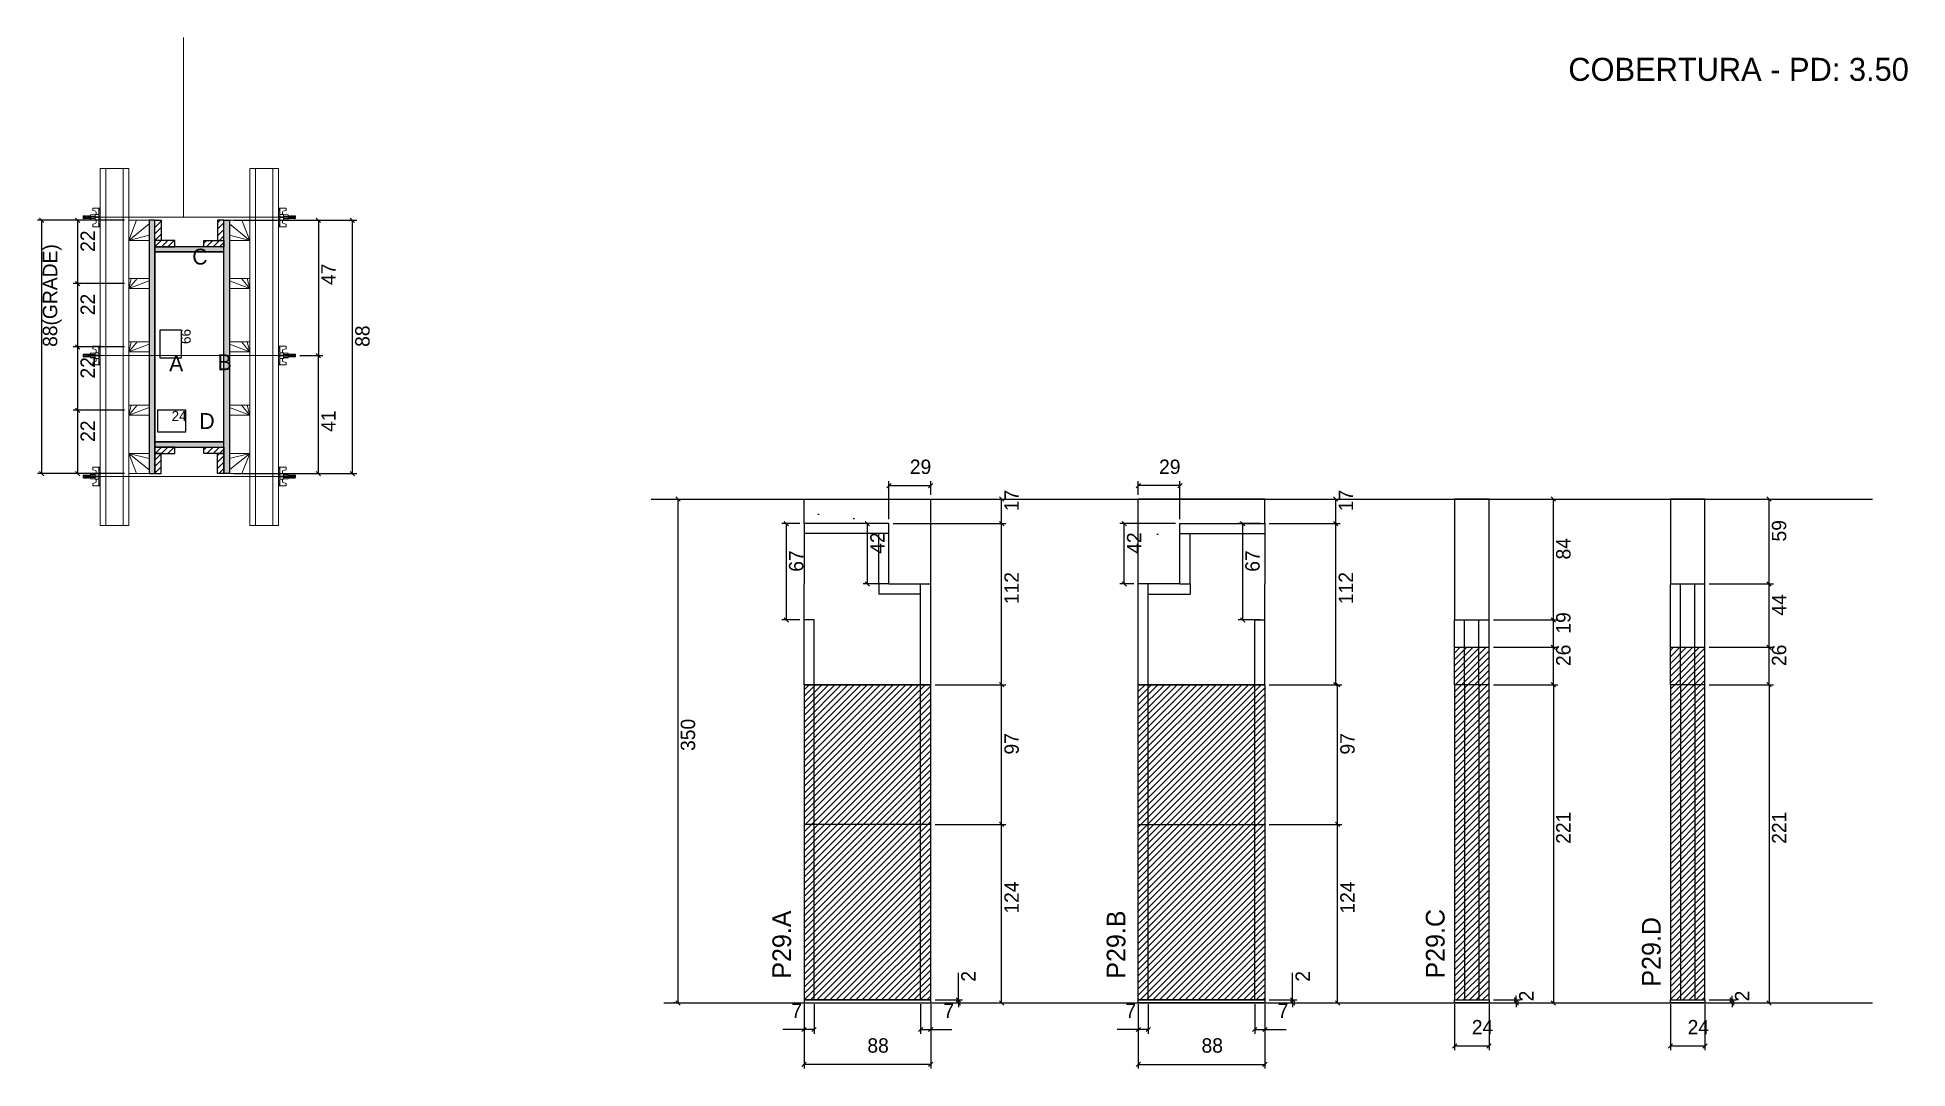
# Model space of a CAD drawing. Header units: metres. Extents: x 6101 to 7401, y 7754 to 8470.
import ezdxf

# ---------------------------------------------------------------- set-up
doc = ezdxf.new("R2010")
doc.units = ezdxf.units.M
for name, color, linetype in [('CHAPA', 7, 'Continuous'), ('COTA', 7, 'Continuous'), ('Hachura', 7, 'Continuous'), ('Madeira', 7, 'Continuous'), ('NIVEL 2° PAV.', 7, 'Continuous'), ('NOMENCLATURA', 7, 'Continuous'), ('Nível', 7, 'Continuous'), ('Painéis', 7, 'Continuous'), ('Perfil Metálico', 7, 'Continuous'), ('SARR_2.2x7', 7, 'Continuous'), ('SARRAFO', 7, 'Continuous'), ('Texto Seção', 7, 'Continuous'), ('TEXTO_GERAL', 7, 'Continuous')]:
    doc.layers.add(name, color=color, linetype=linetype)

msp = doc.modelspace()

# ---------------------------------------------------------------- hatches: boundary and pattern name
at = {"layer": 'COTA'}
h = msp.add_hatch(dxfattribs=at)
h.set_pattern_fill('AR-CONC')
h.paths.add_polyline_path([(6722.2, 8149.6), (6634.2, 8149.6), (6634.2, 8132.6), (6693.2, 8132.6), (6693.2, 8090.6), (6722.2, 8090.6), (6722.2, 8149.6)])
h = msp.add_hatch(dxfattribs=at)
h.set_pattern_fill('AR-CONC')
h.paths.add_polyline_path([(6866.4, 8149.6), (6954.4, 8149.6), (6954.4, 8132.6), (6895.4, 8132.6), (6895.4, 8090.6), (6866.4, 8090.6), (6866.4, 8149.6)])
h = msp.add_hatch(dxfattribs=at)
h.set_pattern_fill('AR-CONC')
h.paths.add_polyline_path([(7086.2, 8065.6), (7110.2, 8065.6), (7110.2, 8149.6), (7086.2, 8149.6), (7086.2, 8065.6)])
h = msp.add_hatch(dxfattribs=at)
h.set_pattern_fill('AR-CONC')
h.paths.add_polyline_path([(7236.2, 8090.6), (7260.2, 8090.6), (7260.2, 8149.6), (7236.2, 8149.6), (7236.2, 8090.6)])
at = {"layer": 'Hachura'}
h = msp.add_hatch(color=7, dxfattribs=at)
h.dxf.hatch_style = 1
h.paths.add_polyline_path([(6183, 8343.3), (6179, 8343.3), (6179, 8167.3), (6183, 8167.3), (6183, 8343.3)])
h = msp.add_hatch(dxfattribs=at)
h.set_pattern_fill('ANSI31')
h.paths.add_polyline_path([(6183, 8329.3), (6187.4, 8329.3), (6187.4, 8343.3), (6183, 8343.3), (6183, 8329.3)])
h = msp.add_hatch(dxfattribs=at)
h.set_pattern_fill('ANSI31')
h.paths.add_polyline_path([(6231, 8329.3), (6226.6, 8329.3), (6226.6, 8343.3), (6231, 8343.3), (6231, 8329.3)])
h = msp.add_hatch(color=7, dxfattribs=at)
h.dxf.hatch_style = 1
h.paths.add_polyline_path([(6231, 8343.3), (6235, 8343.3), (6235, 8167.3), (6231, 8167.3), (6231, 8343.3)])
h = msp.add_hatch(dxfattribs=at)
h.set_pattern_fill('ANSI31')
h.paths.add_polyline_path([(6183, 8324.9), (6183, 8329.3), (6197, 8329.3), (6197, 8324.9), (6183, 8324.9)])
h = msp.add_hatch(color=7, dxfattribs=at)
h.dxf.hatch_style = 1
h.paths.add_polyline_path([(6231, 8321.3), (6231, 8324.9), (6183, 8324.9), (6183, 8321.3), (6231, 8321.3)])
h = msp.add_hatch(color=7, dxfattribs=at)
h.dxf.hatch_style = 1
h.paths.add_polyline_path([(6231, 8321.3), (6231, 8324.9), (6183, 8324.9), (6183, 8321.3), (6231, 8321.3)])
h = msp.add_hatch(dxfattribs=at)
h.set_pattern_fill('ANSI31')
h.paths.add_polyline_path([(6231, 8324.9), (6231, 8329.3), (6217, 8329.3), (6217, 8324.9), (6231, 8324.9)])
h = msp.add_hatch(color=7, dxfattribs=at)
h.dxf.hatch_style = 1
h.paths.add_polyline_path([(6231, 8185.7), (6231, 8189.3), (6183, 8189.3), (6183, 8185.7), (6231, 8185.7)])
h = msp.add_hatch(color=7, dxfattribs=at)
h.dxf.hatch_style = 1
h.paths.add_polyline_path([(6231, 8185.7), (6231, 8189.3), (6183, 8189.3), (6183, 8185.7), (6231, 8185.7)])
h = msp.add_hatch(dxfattribs=at)
h.set_pattern_fill('ANSI31')
h.paths.add_polyline_path([(6183, 8181.3), (6183, 8185.7), (6197, 8185.7), (6197, 8181.3), (6183, 8181.3)])
h = msp.add_hatch(dxfattribs=at)
h.set_pattern_fill('ANSI31')
h.paths.add_polyline_path([(6183, 8181.3), (6187.4, 8181.3), (6187.4, 8167.3), (6183, 8167.3), (6183, 8181.3)])
h = msp.add_hatch(dxfattribs=at)
h.set_pattern_fill('ANSI31')
h.paths.add_polyline_path([(6231, 8181.3), (6231, 8185.7), (6217, 8185.7), (6217, 8181.3), (6231, 8181.3)])
h = msp.add_hatch(dxfattribs=at)
h.set_pattern_fill('ANSI31')
h.paths.add_polyline_path([(6231, 8181.3), (6226.6, 8181.3), (6226.6, 8167.3), (6231, 8167.3), (6231, 8181.3)])
h = msp.add_hatch(dxfattribs=at)
h.set_pattern_fill('ANSI31')
h.paths.add_polyline_path([(7110.2, 8046.6), (7086.2, 8046.6), (7086.2, 7801.6), (7110.2, 7801.6), (7110.2, 8046.6)])
h = msp.add_hatch(dxfattribs=at)
h.set_pattern_fill('ANSI31')
h.paths.add_polyline_path([(7260.2, 8046.6), (7236.2, 8046.6), (7236.2, 7801.6), (7260.2, 7801.6), (7260.2, 8046.6)])
h = msp.add_hatch(dxfattribs=at)
h.set_pattern_fill('ANSI31')
h.paths.add_polyline_path([(6722.2, 8020.6), (6634.2, 8020.6), (6634.2, 7801.6), (6722.2, 7801.6), (6722.2, 8020.6)])
h = msp.add_hatch(dxfattribs=at)
h.set_pattern_fill('ANSI31')
h.paths.add_polyline_path([(6954.4, 8020.6), (6866.4, 8020.6), (6866.4, 7801.6), (6954.4, 7801.6), (6954.4, 8020.6)])

# ---------------------------------------------------------------- linework, layer by layer
at = {"layer": 'CHAPA', "color": 1, "lineweight": 25}
for points in [[(6183, 8343.3), (6179, 8343.3), (6179, 8167.3), (6183, 8167.3)], [(6183, 8343.3), (6179, 8343.3), (6179, 8167.3), (6183, 8167.3)], [(6231, 8343.3), (6235, 8343.3), (6235, 8167.3), (6231, 8167.3)], [(6231, 8343.3), (6235, 8343.3), (6235, 8167.3), (6231, 8167.3)], [(6231, 8321.3), (6231, 8324.9), (6183, 8324.9), (6183, 8321.3)], [(6231, 8321.3), (6231, 8324.9), (6183, 8324.9), (6183, 8321.3)], [(6231, 8185.7), (6231, 8189.3), (6183, 8189.3), (6183, 8185.7)], [(6231, 8185.7), (6231, 8189.3), (6183, 8189.3), (6183, 8185.7)]]:
    msp.add_lwpolyline(points, close=True, dxfattribs=at)
at = {"layer": 'COTA', "color": 0, "lineweight": 25}
for p, q in [((6106, 8341.8), (6103, 8344.8)), ((6130.9, 8341.8), (6127.9, 8344.8)), ((6298.2, 8341.8), (6295.2, 8344.8)), ((6321.9, 8341.8), (6318.9, 8344.8)), ((6127.9, 8300.8), (6130.9, 8297.8)), ((6130.9, 8297.8), (6127.9, 8300.8)), ((6127.9, 8256.8), (6130.9, 8253.8)), ((6130.9, 8253.8), (6127.9, 8256.8)), ((6298.2, 8247.8), (6295.2, 8250.8)), ((6295.2, 8250.8), (6298.2, 8247.8)), ((6127.9, 8212.8), (6130.9, 8209.8)), ((6130.9, 8209.8), (6127.9, 8212.8)), ((6103, 8168.8), (6106, 8165.8)), ((6127.9, 8168.8), (6130.9, 8165.8)), ((6295.2, 8168.8), (6298.2, 8165.8)), ((6318.9, 8168.8), (6321.9, 8165.8)), ((6694.7, 8160.4), (6691.7, 8157.4)), ((6720.7, 8157.4), (6723.7, 8160.4)), ((6773, 8148.1), (6770, 8151.1)), ((6867.9, 8160.4), (6864.9, 8157.4)), ((6893.9, 8157.4), (6896.9, 8160.4)), ((7005.2, 8148.1), (7002.2, 8151.1)), ((7156.4, 8148.1), (7153.4, 8151.1)), ((7306.3, 8148.1), (7303.3, 8151.1)), ((6679.7, 8131.1), (6676.7, 8134.1)), ((6773, 8131.1), (6770, 8134.1)), ((6770, 8134.1), (6773, 8131.1)), ((6858.2, 8131.1), (6855.2, 8134.1)), ((7005.2, 8131.1), (7002.2, 8134.1)), ((7002.2, 8134.1), (7005.2, 8131.1)), ((6676.7, 8092.1), (6679.7, 8089.1)), ((6855.2, 8092.1), (6858.2, 8089.1)), ((7303.3, 8092.1), (7306.3, 8089.1)), ((7306.3, 8089.1), (7303.3, 8092.1)), ((7153.4, 8067.1), (7156.4, 8064.1)), ((7156.4, 8064.1), (7153.4, 8067.1)), ((7156.4, 8045.1), (7153.4, 8048.1)), ((7153.4, 8048.1), (7156.4, 8045.1)), ((7306.3, 8045.1), (7303.3, 8048.1)), ((7303.3, 8048.1), (7306.3, 8045.1)), ((6773, 8019.1), (6770, 8022.1)), ((6770, 8022.1), (6773, 8019.1)), ((7002.2, 8022.1), (7005.2, 8019.1)), ((7006.4, 8019.1), (7003.4, 8022.1)), ((7156.4, 8019.1), (7153.4, 8022.1)), ((7153.4, 8022.1), (7156.4, 8019.1)), ((7306.3, 8019.1), (7303.3, 8022.1)), ((7303.3, 8022.1), (7306.3, 8019.1)), ((6770, 7925.1), (6773, 7922.1)), ((6773, 7922.1), (6770, 7925.1)), ((7003.4, 7925.1), (7006.4, 7922.1)), ((7006.4, 7922.1), (7003.4, 7925.1)), ((6739.9, 7803.1), (6742.9, 7800.1)), ((6742.9, 7798.1), (6739.9, 7801.1)), ((6770, 7801.1), (6773, 7798.1)), ((6972.2, 7803.1), (6975.2, 7800.1)), ((6975.2, 7798.1), (6972.2, 7801.1)), ((7003.4, 7801.1), (7006.4, 7798.1)), ((7127.6, 7803.1), (7130.6, 7800.1)), ((7130.6, 7798.1), (7127.6, 7801.1)), ((7153.4, 7801.1), (7156.4, 7798.1)), ((7277.6, 7803.1), (7280.6, 7800.1)), ((7280.6, 7798.1), (7277.6, 7801.1)), ((7303.3, 7801.1), (7306.3, 7798.1)), ((6635.7, 7782.6), (6632.7, 7779.6)), ((6639.7, 7779.6), (6642.7, 7782.6)), ((6716.7, 7782.6), (6713.7, 7779.6)), ((6720.7, 7779.6), (6723.7, 7782.6)), ((6867.9, 7782.6), (6864.9, 7779.6)), ((6871.9, 7779.6), (6874.9, 7782.6)), ((6948.9, 7782.6), (6945.9, 7779.6)), ((6952.9, 7779.6), (6955.9, 7782.6)), ((7087.7, 7771.2), (7084.7, 7768.2)), ((7108.7, 7768.2), (7111.7, 7771.2)), ((7237.7, 7771.2), (7234.7, 7768.2)), ((7258.7, 7768.2), (7261.7, 7771.2)), ((6635.7, 7758.4), (6632.7, 7755.4)), ((6720.7, 7755.4), (6723.7, 7758.4)), ((6867.9, 7758.4), (6864.9, 7755.4)), ((6952.9, 7755.4), (6955.9, 7758.4))]:
    msp.add_line(p, q, dxfattribs=at)
at = {"layer": 'COTA', "color": 241, "lineweight": 25}
for p, q in [((6162, 8343.3), (6101.5, 8343.3)), ((6104.5, 8167.3), (6104.5, 8343.3)), ((6162, 8343.3), (6126.4, 8343.3)), ((6129.4, 8343.3), (6129.4, 8299.3)), ((6238, 8343.3), (6323.4, 8343.3)), ((6272, 8343.3), (6299.7, 8343.3)), ((6296.7, 8343.3), (6296.7, 8249.3)), ((6320.4, 8167.3), (6320.4, 8343.3)), ((6162, 8299.3), (6126.4, 8299.3)), ((6162, 8299.3), (6126.4, 8299.3)), ((6129.4, 8299.3), (6129.4, 8255.3)), ((6162, 8255.3), (6126.4, 8255.3)), ((6162, 8255.3), (6126.4, 8255.3)), ((6129.4, 8255.3), (6129.4, 8211.3)), ((6283.8, 8249.3), (6299.7, 8249.3)), ((6283.8, 8249.3), (6299.7, 8249.3)), ((6296.7, 8167.3), (6296.7, 8249.3)), ((6162, 8211.3), (6126.4, 8211.3)), ((6162, 8211.3), (6126.4, 8211.3)), ((6129.4, 8211.3), (6129.4, 8167.3)), ((6162, 8167.3), (6101.5, 8167.3)), ((6162, 8167.3), (6126.4, 8167.3)), ((6238, 8167.3), (6323.4, 8167.3)), ((6272, 8167.3), (6299.7, 8167.3)), ((6634.2, 8132.6), (6634.2, 8149.6)), ((6634.2, 8149.6), (6722.2, 8149.6)), ((6722.2, 8090.6), (6722.2, 8149.6)), ((6866.4, 8090.6), (6866.4, 8149.6)), ((6954.4, 8149.6), (6866.4, 8149.6)), ((6954.4, 8132.6), (6954.4, 8149.6))]:
    msp.add_line(p, q, dxfattribs=at)
at = {"layer": 'COTA', "color": 180, "lineweight": 25}
for p, q in [((6201.5, 8266.8), (6186.5, 8266.8)), ((6186.5, 8266.8), (6186.5, 8247.8)), ((6201.5, 8247.8), (6201.5, 8266.8)), ((6186.5, 8247.8), (6201.5, 8247.8)), ((6204.6, 8211.3), (6184.9, 8211.3)), ((6184.9, 8211.3), (6184.9, 8196.3)), ((6204.6, 8196.3), (6204.6, 8211.3)), ((6184.9, 8196.3), (6204.6, 8196.3))]:
    msp.add_line(p, q, dxfattribs=at)
at = {"layer": 'COTA', "color": 4, "lineweight": 25}
for p, q in [((6693.2, 8135.6), (6693.2, 8161.9)), ((6722.2, 8152.6), (6722.2, 8161.9)), ((6866.4, 8152.6), (6866.4, 8161.9)), ((6895.4, 8135.6), (6895.4, 8161.9)), ((6693.2, 8158.9), (6722.2, 8158.9)), ((6725.2, 8149.6), (6774.5, 8149.6)), ((6771.5, 8132.6), (6771.5, 8149.6)), ((6895.4, 8158.9), (6866.4, 8158.9)), ((6957.4, 8149.6), (7006.7, 8149.6)), ((7003.7, 8132.6), (7003.7, 8149.6)), ((7113.2, 8149.6), (7157.9, 8149.6)), ((7154.9, 8065.6), (7154.9, 8149.6)), ((7263.2, 8149.6), (7307.8, 8149.6)), ((7304.8, 8090.6), (7304.8, 8149.6)), ((6690.2, 8132.6), (6675.2, 8132.6)), ((6678.2, 8090.6), (6678.2, 8132.6)), ((6696.2, 8132.6), (6774.5, 8132.6)), ((6696.2, 8132.6), (6774.5, 8132.6)), ((6771.5, 8020.6), (6771.5, 8132.6)), ((6892.4, 8132.6), (6853.7, 8132.6)), ((6856.7, 8090.6), (6856.7, 8132.6)), ((6957.4, 8132.6), (7006.7, 8132.6)), ((6957.4, 8132.6), (7006.7, 8132.6)), ((7003.7, 8020.6), (7003.7, 8132.6)), ((6690.2, 8090.6), (6675.2, 8090.6)), ((6863.4, 8090.6), (6853.7, 8090.6)), ((7263.2, 8090.6), (7307.8, 8090.6)), ((7263.2, 8090.6), (7307.8, 8090.6)), ((7304.8, 8046.6), (7304.8, 8090.6)), ((7113.2, 8065.6), (7157.9, 8065.6)), ((7113.2, 8065.6), (7157.9, 8065.6)), ((7154.9, 8046.6), (7154.9, 8065.6)), ((7113.2, 8046.6), (7157.9, 8046.6)), ((7113.2, 8046.6), (7157.9, 8046.6)), ((7154.9, 8020.6), (7154.9, 8046.6)), ((7263.2, 8046.6), (7307.8, 8046.6)), ((7263.2, 8046.6), (7307.8, 8046.6)), ((7304.8, 8020.6), (7304.8, 8046.6)), ((6725.2, 8020.6), (6774.5, 8020.6)), ((6725.2, 8020.6), (6774.5, 8020.6)), ((6771.5, 7923.6), (6771.5, 8020.6)), ((6957.4, 8020.6), (7006.7, 8020.6)), ((6957.4, 8020.6), (7007.9, 8020.6)), ((7004.9, 7923.6), (7004.9, 8020.6)), ((7113.2, 8020.6), (7157.9, 8020.6)), ((7113.2, 8020.6), (7157.9, 8020.6)), ((7154.9, 8020.6), (7154.9, 7799.6)), ((7263.2, 8020.6), (7307.8, 8020.6)), ((7263.2, 8020.6), (7307.8, 8020.6)), ((7304.8, 8020.6), (7304.8, 7799.6)), ((6725.2, 7923.6), (6774.5, 7923.6)), ((6725.2, 7923.6), (6774.5, 7923.6)), ((6771.5, 7799.6), (6771.5, 7923.6)), ((6957.4, 7923.6), (7007.9, 7923.6)), ((6957.4, 7923.6), (7007.9, 7923.6)), ((7004.9, 7799.6), (7004.9, 7923.6)), ((6741.4, 7801.6), (6741.4, 7820.4)), ((6973.7, 7801.6), (6973.7, 7820.4)), ((6634.2, 7798.6), (6634.2, 7753.9)), ((6641.2, 7798.6), (6641.2, 7778.1)), ((6715.2, 7798.6), (6715.2, 7778.1)), ((6722.2, 7798.6), (6722.2, 7753.9)), ((6725.2, 7801.6), (6744.4, 7801.6)), ((6725.2, 7799.6), (6744.4, 7799.6)), ((6725.2, 7799.6), (6774.5, 7799.6)), ((6741.4, 7799.6), (6741.4, 7801.6)), ((6741.4, 7799.6), (6741.4, 7796.6)), ((6866.4, 7798.6), (6866.4, 7753.9)), ((6873.4, 7798.6), (6873.4, 7778.1)), ((6947.4, 7798.6), (6947.4, 7778.1)), ((6954.4, 7798.6), (6954.4, 7753.9)), ((6957.4, 7801.6), (6976.7, 7801.6)), ((6957.4, 7799.6), (6976.7, 7799.6)), ((6957.4, 7799.6), (7007.9, 7799.6)), ((6973.7, 7799.6), (6973.7, 7801.6)), ((6973.7, 7799.6), (6973.7, 7796.6)), ((7086.2, 7798.6), (7086.2, 7766.7)), ((7110.2, 7798.6), (7110.2, 7766.7)), ((7113.2, 7801.6), (7132.1, 7801.6)), ((7113.2, 7799.6), (7132.1, 7799.6)), ((7113.2, 7799.6), (7157.9, 7799.6)), ((7129.1, 7801.6), (7129.1, 7804.6)), ((7129.1, 7799.6), (7129.1, 7801.6)), ((7129.1, 7799.6), (7129.1, 7796.6)), ((7236.2, 7798.6), (7236.2, 7766.7)), ((7260.2, 7798.6), (7260.2, 7766.7)), ((7263.2, 7801.6), (7282.1, 7801.6)), ((7263.2, 7799.6), (7282.1, 7799.6)), ((7263.2, 7799.6), (7307.8, 7799.6)), ((7279.1, 7801.6), (7279.1, 7804.6)), ((7279.1, 7799.6), (7279.1, 7801.6)), ((7279.1, 7799.6), (7279.1, 7796.6)), ((6634.2, 7796.6), (6634.2, 7778.1)), ((6722.2, 7796.6), (6722.2, 7778.1)), ((6866.4, 7796.6), (6866.4, 7778.1)), ((6954.4, 7796.6), (6954.4, 7778.1)), ((6634.2, 7781.1), (6619.4, 7781.1)), ((6641.2, 7781.1), (6634.2, 7781.1)), ((6715.2, 7781.1), (6722.2, 7781.1)), ((6722.2, 7781.1), (6736.9, 7781.1)), ((6866.4, 7781.1), (6851.7, 7781.1)), ((6873.4, 7781.1), (6866.4, 7781.1)), ((6947.4, 7781.1), (6954.4, 7781.1)), ((6954.4, 7781.1), (6969.1, 7781.1)), ((7086.2, 7769.7), (7110.2, 7769.7)), ((7236.2, 7769.7), (7260.2, 7769.7)), ((6722.2, 7756.9), (6634.2, 7756.9)), ((6866.4, 7756.9), (6954.4, 7756.9))]:
    msp.add_line(p, q, dxfattribs=at)
at = {"layer": 'COTA', "color": 241, "lineweight": 25}
for points in [[(7110.2, 8065.6), (7110.2, 8149.6), (7086.2, 8149.6), (7086.2, 8065.6)], [(7260.2, 8090.6), (7260.2, 8149.6), (7236.2, 8149.6), (7236.2, 8090.6)]]:
    msp.add_lwpolyline(points, dxfattribs=at)
at = {"layer": 'Hachura', "color": 0, "lineweight": 9}
for p, q in [((6133.5, 8346.3), (6133.2, 8346)), ((6133.2, 8346), (6133.2, 8344.7)), ((6133.5, 8344.4), (6133.2, 8344.7)), ((6133.9, 8346.3), (6133.5, 8346.3)), ((6133.5, 8344.4), (6133.5, 8346.3)), ((6134.2, 8344.4), (6133.5, 8345.7)), ((6134.1, 8344.3), (6133.5, 8345.4)), ((6133.5, 8344.9), (6133.9, 8344.2)), ((6133.5, 8344.6), (6133.7, 8344.4)), ((6133.9, 8346.4), (6135, 8344.2)), ((6133.9, 8346.3), (6134.8, 8344.4)), ((6133.9, 8346.3), (6134.8, 8344.4)), ((6135.3, 8344.3), (6134.2, 8346.4)), ((6134.2, 8344.4), (6134.8, 8344.4)), ((6135, 8346.3), (6134.4, 8346.3)), ((6135.3, 8344.4), (6134.4, 8346.3)), ((6135, 8346.3), (6136, 8344.4)), ((6135.1, 8346.4), (6136.2, 8344.2)), ((6136, 8344.4), (6135.3, 8344.4)), ((6136.4, 8344.3), (6135.4, 8346.4)), ((6136.2, 8346.3), (6135.5, 8346.3)), ((6136.5, 8344.4), (6135.5, 8346.3)), ((6135.7, 8346.3), (6135.5, 8346.3)), ((6136.2, 8346.3), (6137.1, 8344.4)), ((6136.3, 8346.4), (6137.4, 8344.2)), ((6137.6, 8344.3), (6136.5, 8346.4)), ((6136.7, 8344.4), (6136.5, 8344.4)), ((6137.3, 8346.3), (6136.7, 8346.3)), ((6137.7, 8344.4), (6136.7, 8346.3)), ((6136.7, 8344.4), (6137.1, 8344.4)), ((6137.3, 8346.3), (6138.3, 8344.4)), ((6138.3, 8345.1), (6137.7, 8346.4)), ((6137.7, 8344.4), (6138.3, 8344.4)), ((6138.3, 8345.4), (6137.9, 8346.3)), ((6138.3, 8346.3), (6137.9, 8346.3)), ((6138.3, 8343.6), (6138.3, 8347)), ((6138.3, 8347), (6141.5, 8347)), ((6138.3, 8345.9), (6141.5, 8345.9)), ((6138.3, 8344.4), (6141.5, 8344.4)), ((6141.5, 8343.6), (6138.3, 8343.6)), ((6138.4, 8343.6), (6138.4, 8347)), ((6145, 8351.7), (6139.9, 8351.7)), ((6139.9, 8351.7), (6139.9, 8350)), ((6139.9, 8350), (6142.1, 8349.5)), ((6141.5, 8347.2), (6141.5, 8343.3)), ((6144.1, 8347.2), (6141.5, 8347.2)), ((6141.5, 8343.3), (6141.5, 8343.6)), ((6141.5, 8343.3), (6141.5, 8343.6)), ((6141.5, 8343.3), (6144.1, 8343.3)), ((6144.1, 8345.6), (6142.1, 8345.6)), ((6142.1, 8345.1), (6144.1, 8345.1)), ((6142.3, 8349.2), (6142.3, 8347.2)), ((6142.3, 8341.4), (6142.3, 8343.3)), ((6144.1, 8351.7), (6144.1, 8338.8)), ((6144.1, 8351.7), (6144.1, 8346.6)), ((6144.1, 8351.6), (6145, 8351.6)), ((6144.1, 8351.4), (6145, 8351.4)), ((6144.1, 8351), (6145, 8351)), ((6144.1, 8350.6), (6145, 8350.6)), ((6144.1, 8349.7), (6145, 8349.7)), ((6144.1, 8348.3), (6145, 8348.3)), ((6144.1, 8345.3), (6144.1, 8347.2)), ((6144.1, 8346.6), (6144.1, 8345.9)), ((6144.1, 8345.3), (6145, 8345.3)), ((6144.4, 8346.2), (6144.2, 8346.2)), ((6144.2, 8344.3), (6144.7, 8344.3)), ((6144.9, 8346.2), (6144.4, 8346.2)), ((6145, 8338.8), (6145, 8351.7)), ((6145, 8339.8), (6145, 8347.6)), ((6269, 8338.8), (6269, 8351.7)), ((6269, 8351.7), (6274.1, 8351.7)), ((6269.9, 8351.6), (6269, 8351.6)), ((6269.9, 8351.4), (6269, 8351.4)), ((6269.9, 8351), (6269, 8351)), ((6269.9, 8350.6), (6269, 8350.6)), ((6269.9, 8349.7), (6269, 8349.7)), ((6269.9, 8348.3), (6269, 8348.3)), ((6269, 8339.8), (6269, 8347.6)), ((6269.9, 8345.3), (6269, 8345.3)), ((6269.2, 8346.2), (6269.6, 8346.2)), ((6269.8, 8344.3), (6269.4, 8344.3)), ((6269.6, 8346.2), (6269.8, 8346.2)), ((6269.9, 8351.7), (6269.9, 8338.8)), ((6269.9, 8351.7), (6269.9, 8346.6)), ((6269.9, 8345.3), (6269.9, 8347.2)), ((6269.9, 8347.2), (6272.5, 8347.2)), ((6269.9, 8346.6), (6269.9, 8345.9)), ((6269.9, 8345.6), (6271.9, 8345.6)), ((6271.9, 8345.1), (6269.9, 8345.1)), ((6272.5, 8343.3), (6269.9, 8343.3)), ((6271.7, 8349.2), (6271.7, 8347.2)), ((6271.7, 8341.4), (6271.7, 8343.3)), ((6274.2, 8350), (6272, 8349.5)), ((6272.5, 8347.2), (6272.5, 8343.3)), ((6275.7, 8347), (6272.5, 8347)), ((6275.7, 8345.9), (6272.5, 8345.9)), ((6275.7, 8344.4), (6272.5, 8344.4)), ((6272.5, 8343.6), (6275.7, 8343.6)), ((6272.5, 8343.3), (6272.5, 8343.6)), ((6272.5, 8343.3), (6272.5, 8343.6)), ((6274.2, 8351.7), (6274.2, 8350)), ((6275.7, 8343.6), (6275.7, 8347)), ((6275.7, 8343.6), (6275.7, 8347)), ((6275.7, 8345.1), (6276.4, 8346.4)), ((6276.7, 8346.3), (6275.7, 8344.4)), ((6275.7, 8345.4), (6276.2, 8346.3)), ((6275.7, 8346.3), (6276.2, 8346.3)), ((6276.4, 8344.4), (6275.7, 8344.4)), ((6276.4, 8344.3), (6277.5, 8346.4)), ((6276.4, 8344.4), (6277.3, 8346.3)), ((6277.8, 8346.4), (6276.7, 8344.2)), ((6276.7, 8346.3), (6277.3, 8346.3)), ((6277.8, 8346.3), (6276.9, 8344.4)), ((6277.3, 8344.4), (6276.9, 8344.4)), ((6277.3, 8344.4), (6277.5, 8344.4)), ((6277.5, 8344.4), (6278.5, 8346.3)), ((6277.6, 8344.3), (6278.7, 8346.4)), ((6278.9, 8346.4), (6277.8, 8344.2)), ((6277.8, 8346.3), (6278.5, 8346.3)), ((6279, 8346.3), (6278, 8344.4)), ((6278, 8344.4), (6278.7, 8344.4)), ((6278.3, 8346.3), (6278.5, 8346.3)), ((6278.7, 8344.4), (6279.7, 8346.3)), ((6278.8, 8344.3), (6279.8, 8346.4)), ((6280.1, 8346.4), (6279, 8344.2)), ((6279, 8346.3), (6279.7, 8346.3)), ((6280.2, 8346.3), (6279.2, 8344.4)), ((6280.2, 8346.3), (6279.2, 8344.4)), ((6279.8, 8344.4), (6279.2, 8344.4)), ((6279.8, 8344.4), (6280.5, 8345.7)), ((6279.9, 8344.3), (6280.5, 8345.4)), ((6280.2, 8346.3), (6280.5, 8346.3)), ((6280.5, 8344.9), (6280.2, 8344.2)), ((6280.5, 8344.6), (6280.4, 8344.4)), ((6280.5, 8346.3), (6280.8, 8346)), ((6280.5, 8344.4), (6280.5, 8346.3)), ((6280.5, 8344.4), (6280.8, 8344.7)), ((6280.8, 8346), (6280.8, 8344.7)), ((6139.9, 8340.5), (6142.1, 8341.1)), ((6139.9, 8338.8), (6139.9, 8340.5)), ((6144.1, 8338.8), (6139.9, 8338.8)), ((6144.1, 8342.2), (6145, 8342.2)), ((6144.1, 8340.8), (6145, 8340.8)), ((6144.1, 8340), (6145, 8340)), ((6144.1, 8339.5), (6145, 8339.5)), ((6144.1, 8339.2), (6145, 8339.2)), ((6144.1, 8339), (6145, 8339)), ((6144.1, 8338.8), (6145, 8338.8)), ((6269.9, 8342.2), (6269, 8342.2)), ((6269.9, 8340.8), (6269, 8340.8)), ((6269.9, 8340), (6269, 8340)), ((6269.9, 8339.5), (6269, 8339.5)), ((6269.9, 8339.2), (6269, 8339.2)), ((6269.9, 8339), (6269, 8339)), ((6269.9, 8338.8), (6269, 8338.8)), ((6269.9, 8338.8), (6274.2, 8338.8)), ((6274.2, 8340.5), (6272, 8341.1)), ((6274.2, 8338.8), (6274.2, 8340.5)), ((6145, 8255.7), (6139.9, 8255.7)), ((6139.9, 8255.7), (6139.9, 8254)), ((6139.9, 8254), (6142.1, 8253.5)), ((6142.3, 8253.2), (6142.3, 8251.2)), ((6144.1, 8255.7), (6144.1, 8242.8)), ((6144.1, 8255.7), (6144.1, 8250.6)), ((6144.1, 8255.6), (6145, 8255.6)), ((6144.1, 8255.4), (6145, 8255.4)), ((6144.1, 8255), (6145, 8255)), ((6144.1, 8254.6), (6145, 8254.6)), ((6144.1, 8253.7), (6145, 8253.7)), ((6145, 8242.8), (6145, 8255.7)), ((6269, 8242.8), (6269, 8255.7)), ((6269, 8255.7), (6274.1, 8255.7)), ((6269.9, 8255.6), (6269, 8255.6)), ((6269.9, 8255.4), (6269, 8255.4)), ((6269.9, 8255), (6269, 8255)), ((6269.9, 8254.6), (6269, 8254.6)), ((6269.9, 8253.7), (6269, 8253.7)), ((6269.9, 8255.7), (6269.9, 8242.8)), ((6269.9, 8255.7), (6269.9, 8250.6)), ((6271.7, 8253.2), (6271.7, 8251.2)), ((6274.2, 8254), (6272, 8253.5)), ((6274.2, 8255.7), (6274.2, 8254)), ((6133.5, 8250.3), (6133.2, 8250)), ((6133.2, 8250), (6133.2, 8248.7)), ((6133.5, 8248.4), (6133.2, 8248.7)), ((6133.9, 8250.3), (6133.5, 8250.3)), ((6133.5, 8248.4), (6133.5, 8250.3)), ((6134.2, 8248.4), (6133.5, 8249.7)), ((6134.1, 8248.3), (6133.5, 8249.4)), ((6133.5, 8248.9), (6133.9, 8248.2)), ((6133.5, 8248.6), (6133.7, 8248.4)), ((6133.9, 8250.4), (6135, 8248.2)), ((6133.9, 8250.3), (6134.8, 8248.4)), ((6133.9, 8250.3), (6134.8, 8248.4)), ((6135.3, 8248.3), (6134.2, 8250.4)), ((6134.2, 8248.4), (6134.8, 8248.4)), ((6135, 8250.3), (6134.4, 8250.3)), ((6135.3, 8248.4), (6134.4, 8250.3)), ((6135, 8250.3), (6136, 8248.4)), ((6135.1, 8250.4), (6136.2, 8248.2)), ((6136, 8248.4), (6135.3, 8248.4)), ((6136.4, 8248.3), (6135.4, 8250.4)), ((6136.2, 8250.3), (6135.5, 8250.3)), ((6136.5, 8248.4), (6135.5, 8250.3)), ((6135.7, 8250.3), (6135.5, 8250.3)), ((6136.2, 8250.3), (6137.1, 8248.4)), ((6136.3, 8250.4), (6137.4, 8248.2)), ((6137.6, 8248.3), (6136.5, 8250.4)), ((6136.7, 8248.4), (6136.5, 8248.4)), ((6137.3, 8250.3), (6136.7, 8250.3)), ((6137.7, 8248.4), (6136.7, 8250.3)), ((6136.7, 8248.4), (6137.1, 8248.4)), ((6137.3, 8250.3), (6138.3, 8248.4)), ((6138.3, 8249.1), (6137.7, 8250.4)), ((6137.7, 8248.4), (6138.3, 8248.4)), ((6138.3, 8249.4), (6137.9, 8250.3)), ((6138.3, 8250.3), (6137.9, 8250.3)), ((6138.3, 8247.6), (6138.3, 8251)), ((6138.3, 8251), (6141.5, 8251)), ((6138.3, 8249.9), (6141.5, 8249.9)), ((6138.3, 8248.4), (6141.5, 8248.4)), ((6141.5, 8247.6), (6138.3, 8247.6)), ((6138.4, 8247.6), (6138.4, 8251)), ((6139.9, 8244.5), (6142.1, 8245.1)), ((6139.9, 8242.8), (6139.9, 8244.5)), ((6144.1, 8242.8), (6139.9, 8242.8)), ((6141.5, 8251.2), (6141.5, 8247.3)), ((6144.1, 8251.2), (6141.5, 8251.2)), ((6141.5, 8247.3), (6141.5, 8247.6)), ((6141.5, 8247.3), (6141.5, 8247.6)), ((6141.5, 8247.3), (6144.1, 8247.3)), ((6144.1, 8249.6), (6142.1, 8249.6)), ((6142.1, 8249.1), (6144.1, 8249.1)), ((6142.3, 8245.4), (6142.3, 8247.3)), ((6144.1, 8252.3), (6145, 8252.3)), ((6144.1, 8249.3), (6144.1, 8251.2)), ((6144.1, 8250.6), (6144.1, 8249.9)), ((6144.1, 8249.3), (6145, 8249.3)), ((6144.1, 8246.2), (6145, 8246.2)), ((6144.1, 8244.8), (6145, 8244.8)), ((6144.1, 8244), (6145, 8244)), ((6144.1, 8243.5), (6145, 8243.5)), ((6144.1, 8243.2), (6145, 8243.2)), ((6144.1, 8243), (6145, 8243)), ((6144.1, 8242.8), (6145, 8242.8)), ((6144.4, 8250.2), (6144.2, 8250.2)), ((6144.2, 8248.3), (6144.7, 8248.3)), ((6144.9, 8250.2), (6144.4, 8250.2)), ((6145, 8243.8), (6145, 8251.6)), ((6269.9, 8252.3), (6269, 8252.3)), ((6269, 8243.8), (6269, 8251.6)), ((6269.9, 8249.3), (6269, 8249.3)), ((6269.9, 8246.2), (6269, 8246.2)), ((6269.9, 8244.8), (6269, 8244.8)), ((6269.9, 8244), (6269, 8244)), ((6269.9, 8243.5), (6269, 8243.5)), ((6269.9, 8243.2), (6269, 8243.2)), ((6269.9, 8243), (6269, 8243)), ((6269.9, 8242.8), (6269, 8242.8)), ((6269.2, 8250.2), (6269.6, 8250.2)), ((6269.8, 8248.3), (6269.4, 8248.3)), ((6269.6, 8250.2), (6269.8, 8250.2)), ((6269.9, 8249.3), (6269.9, 8251.2)), ((6269.9, 8251.2), (6272.5, 8251.2)), ((6269.9, 8250.6), (6269.9, 8249.9)), ((6269.9, 8249.6), (6271.9, 8249.6)), ((6271.9, 8249.1), (6269.9, 8249.1)), ((6272.5, 8247.3), (6269.9, 8247.3)), ((6269.9, 8242.8), (6274.2, 8242.8)), ((6271.7, 8245.4), (6271.7, 8247.3)), ((6274.2, 8244.5), (6272, 8245.1)), ((6272.5, 8251.2), (6272.5, 8247.3)), ((6275.7, 8251), (6272.5, 8251)), ((6275.7, 8249.9), (6272.5, 8249.9)), ((6275.7, 8248.4), (6272.5, 8248.4)), ((6272.5, 8247.6), (6275.7, 8247.6)), ((6272.5, 8247.3), (6272.5, 8247.6)), ((6272.5, 8247.3), (6272.5, 8247.6)), ((6274.2, 8242.8), (6274.2, 8244.5)), ((6275.7, 8247.6), (6275.7, 8251)), ((6275.7, 8247.6), (6275.7, 8251)), ((6275.7, 8249.1), (6276.4, 8250.4)), ((6276.7, 8250.3), (6275.7, 8248.4)), ((6275.7, 8249.4), (6276.2, 8250.3)), ((6275.7, 8250.3), (6276.2, 8250.3)), ((6276.4, 8248.4), (6275.7, 8248.4)), ((6276.4, 8248.3), (6277.5, 8250.4)), ((6276.4, 8248.4), (6277.3, 8250.3)), ((6277.8, 8250.4), (6276.7, 8248.2)), ((6276.7, 8250.3), (6277.3, 8250.3)), ((6277.8, 8250.3), (6276.9, 8248.4)), ((6277.3, 8248.4), (6276.9, 8248.4)), ((6277.3, 8248.4), (6277.5, 8248.4)), ((6277.5, 8248.4), (6278.5, 8250.3)), ((6277.6, 8248.3), (6278.7, 8250.4)), ((6278.9, 8250.4), (6277.8, 8248.2)), ((6277.8, 8250.3), (6278.5, 8250.3)), ((6279, 8250.3), (6278, 8248.4)), ((6278, 8248.4), (6278.7, 8248.4)), ((6278.3, 8250.3), (6278.5, 8250.3)), ((6278.7, 8248.4), (6279.7, 8250.3)), ((6278.8, 8248.3), (6279.8, 8250.4)), ((6280.1, 8250.4), (6279, 8248.2)), ((6279, 8250.3), (6279.7, 8250.3)), ((6280.2, 8250.3), (6279.2, 8248.4)), ((6280.2, 8250.3), (6279.2, 8248.4)), ((6279.8, 8248.4), (6279.2, 8248.4)), ((6279.8, 8248.4), (6280.5, 8249.7)), ((6279.9, 8248.3), (6280.5, 8249.4)), ((6280.2, 8250.3), (6280.5, 8250.3)), ((6280.5, 8248.9), (6280.2, 8248.2)), ((6280.5, 8248.6), (6280.4, 8248.4)), ((6280.5, 8250.3), (6280.8, 8250)), ((6280.5, 8248.4), (6280.5, 8250.3)), ((6280.5, 8248.4), (6280.8, 8248.7)), ((6280.8, 8250), (6280.8, 8248.7)), ((6133.5, 8166.2), (6133.2, 8165.9)), ((6133.2, 8164.6), (6133.2, 8165.9)), ((6133.5, 8164.2), (6133.2, 8164.6)), ((6133.5, 8165.7), (6133.9, 8166.3)), ((6134.1, 8166.3), (6133.5, 8165.1)), ((6133.5, 8165.9), (6133.7, 8166.2)), ((6134.2, 8166.2), (6133.5, 8164.9)), ((6133.5, 8166.2), (6133.5, 8164.2)), ((6133.9, 8164.2), (6133.5, 8164.2)), ((6133.9, 8164.2), (6135, 8166.3)), ((6133.9, 8164.2), (6134.8, 8166.2)), ((6133.9, 8164.2), (6134.8, 8166.2)), ((6135.3, 8166.3), (6134.2, 8164.1)), ((6134.2, 8166.2), (6134.8, 8166.2)), ((6135.3, 8166.2), (6134.4, 8164.2)), ((6135, 8164.2), (6134.4, 8164.2)), ((6135, 8164.2), (6136, 8166.2)), ((6135.1, 8164.2), (6136.2, 8166.3)), ((6136, 8166.2), (6135.3, 8166.2)), ((6136.4, 8166.3), (6135.4, 8164.1)), ((6136.5, 8166.2), (6135.5, 8164.2)), ((6136.2, 8164.2), (6135.5, 8164.2)), ((6135.7, 8164.2), (6135.5, 8164.2)), ((6136.2, 8164.2), (6137.1, 8166.2)), ((6136.3, 8164.2), (6137.4, 8166.3)), ((6137.6, 8166.3), (6136.5, 8164.1)), ((6136.7, 8166.2), (6136.5, 8166.2)), ((6136.7, 8166.2), (6137.1, 8166.2)), ((6137.7, 8166.2), (6136.7, 8164.2)), ((6137.3, 8164.2), (6136.7, 8164.2)), ((6137.3, 8164.2), (6138.3, 8166.2)), ((6137.7, 8166.2), (6138.3, 8166.2)), ((6138.3, 8165.4), (6137.7, 8164.1)), ((6138.3, 8165.1), (6137.9, 8164.2)), ((6138.3, 8164.2), (6137.9, 8164.2)), ((6138.3, 8166.9), (6138.3, 8163.6)), ((6141.5, 8166.9), (6138.3, 8166.9)), ((6138.3, 8166.2), (6141.5, 8166.2)), ((6138.3, 8164.6), (6141.5, 8164.6)), ((6138.3, 8163.6), (6141.5, 8163.6)), ((6138.4, 8166.9), (6138.4, 8163.6)), ((6144.1, 8171.7), (6139.9, 8171.7)), ((6139.9, 8171.7), (6139.9, 8170)), ((6139.9, 8170), (6142.1, 8169.5)), ((6141.5, 8163.3), (6141.5, 8167.2)), ((6141.5, 8167.2), (6144.1, 8167.2)), ((6141.5, 8167.2), (6141.5, 8166.9)), ((6141.5, 8167.2), (6141.5, 8166.9)), ((6144.1, 8163.3), (6141.5, 8163.3)), ((6142.1, 8165.5), (6144.1, 8165.5)), ((6144.1, 8165), (6142.1, 8165)), ((6142.3, 8169.2), (6142.3, 8167.2)), ((6142.3, 8161.4), (6142.3, 8163.3)), ((6144.1, 8158.8), (6144.1, 8171.7)), ((6144.1, 8171.7), (6145, 8171.7)), ((6144.1, 8171.6), (6145, 8171.6)), ((6144.1, 8171.4), (6145, 8171.4)), ((6144.1, 8171), (6145, 8171)), ((6144.1, 8170.6), (6145, 8170.6)), ((6144.1, 8169.7), (6145, 8169.7)), ((6144.1, 8168.3), (6145, 8168.3)), ((6144.1, 8165.3), (6144.1, 8163.3)), ((6144.1, 8165.3), (6145, 8165.3)), ((6144.1, 8164), (6144.1, 8164.6)), ((6144.1, 8158.8), (6144.1, 8164)), ((6144.1, 8162.2), (6145, 8162.2)), ((6144.2, 8166.2), (6144.7, 8166.2)), ((6144.4, 8164.3), (6144.2, 8164.3)), ((6144.9, 8164.3), (6144.4, 8164.3)), ((6145, 8171.7), (6145, 8158.8)), ((6145, 8170.8), (6145, 8163)), ((6269, 8171.7), (6269, 8158.8)), ((6269.9, 8171.7), (6269, 8171.7)), ((6269.9, 8171.6), (6269, 8171.6)), ((6269.9, 8171.4), (6269, 8171.4)), ((6269.9, 8171), (6269, 8171)), ((6269, 8170.8), (6269, 8163)), ((6269.9, 8170.6), (6269, 8170.6)), ((6269.9, 8169.7), (6269, 8169.7)), ((6269.9, 8168.3), (6269, 8168.3)), ((6269.9, 8165.3), (6269, 8165.3)), ((6269.9, 8162.2), (6269, 8162.2)), ((6269.2, 8164.3), (6269.6, 8164.3)), ((6269.8, 8166.2), (6269.4, 8166.2)), ((6269.6, 8164.3), (6269.8, 8164.3)), ((6269.9, 8158.8), (6269.9, 8171.7)), ((6269.9, 8171.7), (6274.2, 8171.7)), ((6272.5, 8167.2), (6269.9, 8167.2)), ((6271.9, 8165.5), (6269.9, 8165.5)), ((6269.9, 8165.3), (6269.9, 8163.3)), ((6269.9, 8165), (6271.9, 8165)), ((6269.9, 8164), (6269.9, 8164.6)), ((6269.9, 8158.8), (6269.9, 8164)), ((6269.9, 8163.3), (6272.5, 8163.3)), ((6271.7, 8169.2), (6271.7, 8167.2)), ((6271.7, 8161.4), (6271.7, 8163.3)), ((6274.2, 8170), (6272, 8169.5)), ((6272.5, 8163.3), (6272.5, 8167.2)), ((6272.5, 8167.2), (6272.5, 8166.9)), ((6272.5, 8167.2), (6272.5, 8166.9)), ((6272.5, 8166.9), (6275.7, 8166.9)), ((6275.7, 8166.2), (6272.5, 8166.2)), ((6275.7, 8164.6), (6272.5, 8164.6)), ((6275.7, 8163.6), (6272.5, 8163.6)), ((6274.2, 8171.7), (6274.2, 8170)), ((6275.7, 8166.9), (6275.7, 8163.6)), ((6275.7, 8166.9), (6275.7, 8163.6)), ((6276.4, 8166.2), (6275.7, 8166.2)), ((6276.7, 8164.2), (6275.7, 8166.2)), ((6275.7, 8165.4), (6276.4, 8164.1)), ((6275.7, 8165.1), (6276.2, 8164.2)), ((6275.7, 8164.2), (6276.2, 8164.2)), ((6276.4, 8166.3), (6277.5, 8164.1)), ((6276.4, 8166.2), (6277.3, 8164.2)), ((6277.8, 8164.2), (6276.7, 8166.3)), ((6276.7, 8164.2), (6277.3, 8164.2)), ((6277.3, 8166.2), (6276.9, 8166.2)), ((6277.8, 8164.2), (6276.9, 8166.2)), ((6277.3, 8166.2), (6277.5, 8166.2)), ((6277.5, 8166.2), (6278.5, 8164.2)), ((6277.6, 8166.3), (6278.7, 8164.1)), ((6278.9, 8164.2), (6277.8, 8166.3)), ((6277.8, 8164.2), (6278.5, 8164.2)), ((6278, 8166.2), (6278.7, 8166.2)), ((6279, 8164.2), (6278, 8166.2)), ((6278.3, 8164.2), (6278.5, 8164.2)), ((6278.7, 8166.2), (6279.7, 8164.2)), ((6278.8, 8166.3), (6279.8, 8164.1)), ((6280.1, 8164.2), (6279, 8166.3)), ((6279, 8164.2), (6279.7, 8164.2)), ((6280.2, 8164.2), (6279.2, 8166.2)), ((6279.8, 8166.2), (6279.2, 8166.2)), ((6280.2, 8164.2), (6279.2, 8166.2)), ((6279.8, 8166.2), (6280.5, 8164.9)), ((6279.9, 8166.3), (6280.5, 8165.1)), ((6280.5, 8165.7), (6280.2, 8166.3)), ((6280.2, 8164.2), (6280.5, 8164.2)), ((6280.5, 8165.9), (6280.4, 8166.2)), ((6280.5, 8166.2), (6280.8, 8165.9)), ((6280.5, 8166.2), (6280.5, 8164.2)), ((6280.5, 8164.2), (6280.8, 8164.6)), ((6280.8, 8164.6), (6280.8, 8165.9)), ((6139.9, 8160.5), (6142.1, 8161.1)), ((6139.9, 8158.8), (6139.9, 8160.5)), ((6145, 8158.8), (6139.9, 8158.8)), ((6144.1, 8160.8), (6145, 8160.8)), ((6144.1, 8160), (6145, 8160)), ((6144.1, 8159.5), (6145, 8159.5)), ((6144.1, 8159.2), (6145, 8159.2)), ((6144.1, 8159), (6145, 8159)), ((6269.9, 8160.8), (6269, 8160.8)), ((6269.9, 8160), (6269, 8160)), ((6269.9, 8159.5), (6269, 8159.5)), ((6269.9, 8159.2), (6269, 8159.2)), ((6269.9, 8159), (6269, 8159)), ((6269, 8158.8), (6274.1, 8158.8)), ((6274.2, 8160.5), (6272, 8161.1)), ((6274.2, 8158.8), (6274.2, 8160.5))]:
    msp.add_line(p, q, dxfattribs=at)
at = {"layer": 'Hachura', "color": 251, "lineweight": 9}
for p, q in [((6279.8, 8345.3), (6138, 8345.3)), ((6279.8, 8249.3), (6138, 8249.3)), ((6279.8, 8165.3), (6138, 8165.3))]:
    msp.add_line(p, q, dxfattribs=at)
at = {"layer": 'Madeira', "color": 126, "lineweight": 18}
for p, q in [((6165, 8329.3), (6170.4, 8343.3)), ((6165, 8329.3), (6179, 8340.8)), ((6165, 8329.3), (6179, 8332.8)), ((6249, 8329.3), (6235, 8340.8)), ((6249, 8329.3), (6235, 8332.8)), ((6249, 8329.3), (6243.6, 8343.3)), ((6165, 8295.8), (6170.8, 8302.8)), ((6165, 8295.8), (6166.7, 8302.8)), ((6165, 8295.8), (6179, 8301.2)), ((6249, 8295.8), (6235, 8301.2)), ((6249, 8295.8), (6243.3, 8302.8)), ((6249, 8295.8), (6247.3, 8302.8)), ((6165, 8251.8), (6170.8, 8258.8)), ((6165, 8251.8), (6166.7, 8258.8)), ((6165, 8251.8), (6179, 8257.2)), ((6249, 8251.8), (6235, 8257.2)), ((6249, 8251.8), (6243.3, 8258.8)), ((6249, 8251.8), (6247.3, 8258.8)), ((6165, 8207.8), (6170.8, 8214.8)), ((6165, 8207.8), (6166.7, 8214.8)), ((6249, 8207.8), (6243.3, 8214.8)), ((6249, 8207.8), (6247.3, 8214.8)), ((6165, 8207.8), (6179, 8213.2)), ((6249, 8207.8), (6235, 8213.2)), ((6165, 8181.3), (6179, 8169.8)), ((6165, 8181.3), (6179, 8177.8)), ((6165, 8181.3), (6170.4, 8167.3)), ((6249, 8181.3), (6235, 8169.8)), ((6249, 8181.3), (6235, 8177.8)), ((6249, 8181.3), (6243.6, 8167.3))]:
    msp.add_line(p, q, dxfattribs=at)
for points in [[(6165, 8167.3), (6179, 8167.3), (6179, 8343.3), (6165, 8343.3)], [(6165, 8329.3), (6179, 8329.3), (6179, 8343.3), (6165, 8343.3)], [(6249, 8167.3), (6235, 8167.3), (6235, 8343.3), (6249, 8343.3)], [(6249, 8329.3), (6235, 8329.3), (6235, 8343.3), (6249, 8343.3)], [(6165, 8295.8), (6165, 8302.8), (6179, 8302.8), (6179, 8295.8)], [(6249, 8295.8), (6249, 8302.8), (6235, 8302.8), (6235, 8295.8)], [(6165, 8251.8), (6165, 8258.8), (6179, 8258.8), (6179, 8251.8)], [(6249, 8251.8), (6249, 8258.8), (6235, 8258.8), (6235, 8251.8)], [(6165, 8207.8), (6165, 8214.8), (6179, 8214.8), (6179, 8207.8)], [(6249, 8207.8), (6249, 8214.8), (6235, 8214.8), (6235, 8207.8)], [(6165, 8181.3), (6179, 8181.3), (6179, 8167.3), (6165, 8167.3)], [(6249, 8181.3), (6235, 8181.3), (6235, 8167.3), (6249, 8167.3)]]:
    msp.add_lwpolyline(points, close=True, dxfattribs=at)
at = {"layer": 'NIVEL 2° PAV.', "color": 4, "lineweight": 25}
for p, q in [((6543.5, 8149.6), (6549.7, 8149.6)), ((6546.7, 7799.6), (6546.7, 8149.6)), ((6544.3, 7799.6), (6543.7, 7799.6))]:
    msp.add_line(p, q, dxfattribs=at)
at = {"layer": 'NIVEL 2° PAV.', "color": 0, "lineweight": 25}
for p, q in [((6548.2, 8148.1), (6545.2, 8151.1)), ((6545.2, 7801.1), (6548.2, 7798.1))]:
    msp.add_line(p, q, dxfattribs=at)
at = {"layer": 'Nível', "color": 4, "lineweight": 25}
for p, q in [((6528, 8149.6), (7376.7, 8149.6)), ((6536.8, 7799.6), (7376.7, 7799.6))]:
    msp.add_line(p, q, dxfattribs=at)
at = {"layer": 'Painéis', "color": 4, "lineweight": 25}
for p, q in [((6631.2, 8132.6), (6618.8, 8132.6)), ((6621.8, 8132.6), (6621.8, 8065.6)), ((6951.4, 8132.6), (6935.9, 8132.6)), ((6938.9, 8132.6), (6938.9, 8065.6)), ((6631.2, 8065.6), (6618.8, 8065.6)), ((6951.4, 8065.6), (6935.9, 8065.6))]:
    msp.add_line(p, q, dxfattribs=at)
at = {"layer": 'Painéis', "color": 0, "lineweight": 25}
for p, q in [((6623.3, 8131.1), (6620.3, 8134.1)), ((6940.4, 8131.1), (6937.4, 8134.1)), ((6620.3, 8067.1), (6623.3, 8064.1)), ((6937.4, 8067.1), (6940.4, 8064.1))]:
    msp.add_line(p, q, dxfattribs=at)
at = {"layer": 'Painéis', "color": 200, "lineweight": 25}
for p, q in [((6634.2, 8132.6), (6634.2, 8090.6)), ((6693.2, 8132.6), (6634.2, 8132.6)), ((6693.2, 8090.6), (6693.2, 8132.6)), ((6895.4, 8132.6), (6954.4, 8132.6)), ((6895.4, 8090.6), (6895.4, 8132.6)), ((6954.4, 8132.6), (6954.4, 8090.6)), ((6634.2, 8020.6), (6634.2, 8090.6)), ((6693.2, 8090.6), (6722.2, 8090.6)), ((6722.2, 8020.6), (6722.2, 8090.6)), ((6895.4, 8090.6), (6866.4, 8090.6)), ((6866.4, 8020.6), (6866.4, 8090.6)), ((6954.4, 8020.6), (6954.4, 8090.6)), ((7236.2, 8090.6), (7260.2, 8090.6)), ((7236.2, 8046.6), (7236.2, 8090.6)), ((7260.2, 8046.6), (7260.2, 8090.6)), ((7086.2, 8065.6), (7110.2, 8065.6)), ((7086.2, 8046.6), (7086.2, 8065.6)), ((7110.2, 8046.6), (7110.2, 8065.6)), ((7086.2, 8046.6), (7110.2, 8046.6)), ((7086.2, 8020.6), (7086.2, 8046.6)), ((7110.2, 8020.6), (7110.2, 8046.6)), ((7236.2, 8046.6), (7260.2, 8046.6)), ((7236.2, 8020.6), (7236.2, 8046.6)), ((7260.2, 8020.6), (7260.2, 8046.6)), ((6634.2, 8020.6), (6722.2, 8020.6)), ((6634.2, 8020.6), (6634.2, 7923.6)), ((6722.2, 8020.6), (6634.2, 8020.6)), ((6634.2, 8020.6), (6722.2, 8020.6)), ((6722.2, 8020.6), (6693.2, 8020.6)), ((6722.2, 7923.6), (6722.2, 8020.6)), ((6866.4, 7923.6), (6866.4, 8020.6)), ((6954.4, 8020.6), (6866.4, 8020.6)), ((6866.4, 8020.6), (6954.4, 8020.6)), ((6866.4, 8020.6), (6895.4, 8020.6)), ((6954.4, 8020.6), (6866.4, 8020.6)), ((6954.4, 8020.6), (6954.4, 7923.6)), ((7086.2, 8020.6), (7086.2, 7801.6)), ((7110.2, 8020.6), (7086.2, 8020.6)), ((7110.2, 8020.6), (7086.2, 8020.6)), ((7110.2, 7801.6), (7110.2, 8020.6)), ((7236.2, 8020.6), (7236.2, 7801.6)), ((7260.2, 8020.6), (7236.2, 8020.6)), ((7260.2, 8020.6), (7236.2, 8020.6)), ((7260.2, 7801.6), (7260.2, 8020.6)), ((6634.2, 7923.6), (6634.2, 7801.6)), ((6722.2, 7923.6), (6634.2, 7923.6)), ((6722.2, 7801.6), (6722.2, 7923.6)), ((6866.4, 7801.6), (6866.4, 7923.6)), ((6866.4, 7923.6), (6954.4, 7923.6)), ((6954.4, 7923.6), (6954.4, 7801.6)), ((6634.2, 7801.6), (6722.2, 7801.6)), ((6954.4, 7801.6), (6866.4, 7801.6)), ((7086.2, 7801.6), (7110.2, 7801.6)), ((7236.2, 7801.6), (7260.2, 7801.6))]:
    msp.add_line(p, q, dxfattribs=at)
for points in [[(6183, 8189.3), (6231, 8189.3), (6231, 8321.3), (6183, 8321.3)], [(6722.2, 7801.6), (6634.2, 7801.6), (6634.2, 7799.6), (6722.2, 7799.6)], [(6866.4, 7801.6), (6954.4, 7801.6), (6954.4, 7799.6), (6866.4, 7799.6)], [(7086.2, 7801.6), (7110.2, 7801.6), (7110.2, 7799.6), (7086.2, 7799.6)], [(7236.2, 7801.6), (7260.2, 7801.6), (7260.2, 7799.6), (7236.2, 7799.6)]]:
    msp.add_lwpolyline(points, close=True, dxfattribs=at)
at = {"layer": 'Perfil Metálico', "color": 224, "lineweight": 18}
for points in [[(6145, 8379.3), (6165, 8379.3), (6165, 8131.3), (6145, 8131.3)], [(6161, 8131.3), (6149, 8131.3), (6149, 8379.3), (6161, 8379.3)], [(6269, 8379.3), (6249, 8379.3), (6249, 8131.3), (6269, 8131.3)], [(6253, 8131.3), (6265, 8131.3), (6265, 8379.3), (6253, 8379.3)]]:
    msp.add_lwpolyline(points, close=True, dxfattribs=at)
at = {"layer": 'SARR_2.2x7', "color": 40, "lineweight": 25}
for p, q in [((6693.2, 8125.6), (6634.2, 8125.6)), ((6686.2, 8090.6), (6686.2, 8125.6)), ((6895.4, 8125.6), (6954.4, 8125.6)), ((6902.4, 8090.6), (6902.4, 8125.6)), ((6693.2, 8090.6), (6686.2, 8090.6)), ((6686.2, 8090.6), (6686.2, 8083.6)), ((6715.2, 8083.6), (6686.2, 8083.6)), ((6715.2, 8020.6), (6715.2, 8090.6)), ((6873.4, 8020.6), (6873.4, 8090.6)), ((6873.4, 8083.6), (6902.4, 8083.6)), ((6895.4, 8090.6), (6902.4, 8090.6)), ((6902.4, 8090.6), (6902.4, 8083.6)), ((7243.2, 8046.6), (7243.2, 8090.6)), ((7253.1, 8046.6), (7253.1, 8090.6)), ((6641.2, 8065.6), (6634.2, 8065.6)), ((6641.2, 8020.6), (6641.2, 8065.6)), ((6947.4, 8020.6), (6947.4, 8065.6)), ((6947.4, 8065.6), (6954.4, 8065.6)), ((7093.2, 8046.6), (7093.2, 8065.6)), ((7103.1, 8046.6), (7103.1, 8065.6)), ((7093.2, 8020.6), (7093.2, 8046.6)), ((7103.1, 8020.6), (7103.1, 8046.6)), ((7243.2, 8020.6), (7243.2, 8046.6)), ((7253.1, 8020.6), (7253.1, 8046.6)), ((6641.2, 8020.6), (6634.2, 8020.6)), ((6641.2, 7923.6), (6641.2, 8020.6)), ((6715.2, 7923.6), (6715.2, 8020.6)), ((6873.4, 7923.6), (6873.4, 8020.6)), ((6947.4, 7923.6), (6947.4, 8020.6)), ((6947.4, 8020.6), (6954.4, 8020.6)), ((7093.2, 8020.6), (7093.2, 7801.6)), ((7103.2, 8020.6), (7103.2, 7801.6)), ((7243.2, 8020.6), (7243.2, 7801.6)), ((7253.2, 8020.6), (7253.2, 7801.6)), ((6641.2, 7801.6), (6641.2, 7923.6)), ((6715.2, 7801.6), (6715.2, 7923.6)), ((6873.4, 7801.6), (6873.4, 7923.6)), ((6947.4, 7801.6), (6947.4, 7923.6))]:
    msp.add_line(p, q, dxfattribs=at)
at = {"layer": 'SARRAFO', "color": 251, "lineweight": 25}
for points in [[(6187.4, 8343.3), (6187.4, 8329.3), (6183, 8329.3), (6183, 8343.3)], [(6226.6, 8343.3), (6226.6, 8329.3), (6231, 8329.3), (6231, 8343.3)], [(6197, 8329.3), (6183, 8329.3), (6183, 8324.9), (6197, 8324.9)], [(6217, 8329.3), (6231, 8329.3), (6231, 8324.9), (6217, 8324.9)], [(6197, 8185.7), (6183, 8185.7), (6183, 8181.3), (6197, 8181.3)], [(6187.4, 8167.3), (6187.4, 8181.3), (6183, 8181.3), (6183, 8167.3)], [(6217, 8185.7), (6231, 8185.7), (6231, 8181.3), (6217, 8181.3)], [(6226.6, 8167.3), (6226.6, 8181.3), (6231, 8181.3), (6231, 8167.3)]]:
    msp.add_lwpolyline(points, close=True, dxfattribs=at)
at = {"layer": 'Texto Seção', "color": 252, "lineweight": 15}
msp.add_line((6202.9, 8345.3), (6202.9, 8470.3), dxfattribs=at)

# ---------------------------------------------------------------- texts
at = {"layer": 'COTA', "color": 241, "lineweight": 25}
for s, p in [('22', (6141.4, 8321.3)), ('88(GRADE)', (6115.2, 8255.3)), ('47', (6308.7, 8298.3)), ('22', (6141.4, 8277.3)), ('88', (6332.3, 8255.3)), ('22', (6141.4, 8233.3)), ('22', (6141.4, 8189.3)), ('41', (6308.7, 8196.3))]:
    msp.add_text(s, height=10, rotation=90, dxfattribs=at).set_placement(p)
at = {"layer": 'COTA', "color": 1, "lineweight": 25}
msp.add_text('66', height=7, rotation=90, dxfattribs=at).set_placement((6208, 8257.3))
msp.add_text('24', height=7, dxfattribs=at).set_placement((6194.7, 8203.8))
at = {"layer": 'COTA', "color": 240, "lineweight": 25}
for s, p in [('29', (6707.7, 8167)), ('29', (6880.9, 8167)), ('7', (6625.3, 7789.1)), ('7', (6731, 7789.1)), ('7', (6857.5, 7789.1)), ('7', (6963.3, 7789.1)), ('24', (7098.2, 7777.7)), ('24', (7248.2, 7777.7)), ('88', (6678.2, 7765)), ('88', (6910.4, 7765))]:
    msp.add_text(s, height=10, dxfattribs=at).set_placement(p)
for s, p in [('17', (6783.4, 8141.1)), ('17', (7015.7, 8141.1)), ('42', (6690.2, 8111.6)), ('42', (6868.6, 8111.6)), ('59', (7316.7, 8120.1)), ('84', (7166.8, 8107.6)), ('112', (6783.4, 8076.6)), ('112', (7015.7, 8076.6)), ('44', (7316.8, 8068.6)), ('19', (7166.8, 8056.1)), ('26', (7166.8, 8033.6)), ('26', (7316.7, 8033.6)), ('97', (6783.4, 7972.1)), ('97', (7016.8, 7972.1)), ('221', (7166.8, 7910.1)), ('221', (7316.8, 7910.1)), ('124', (6783.4, 7861.6)), ('124', (7016.8, 7861.6)), ('2', (6753.4, 7814.3)), ('2', (6985.7, 7814.3)), ('2', (7141.1, 7800.6)), ('2', (7291.1, 7800.6))]:
    msp.add_text(s, height=10, rotation=90, dxfattribs=at).set_placement(p)
at = {"layer": 'NIVEL 2° PAV.', "color": 240, "lineweight": 25}
msp.add_text('350', height=10, rotation=90, dxfattribs=at).set_placement((6558.5, 7974.6))
at = {"layer": 'NOMENCLATURA', "color": 2, "lineweight": 25}
msp.add_text('COBERTURA - PD: 3.50', height=16, dxfattribs=at).set_placement((7165.3, 8440.1))
at = {"layer": 'Painéis', "color": 240, "lineweight": 25}
for p in [(6633.7, 8099.1), (6950.8, 8099.1)]:
    msp.add_text('67', height=10, rotation=90, dxfattribs=at).set_placement(p)
at = {"layer": 'Texto Seção', "color": 7, "lineweight": 15}
for s, p in [('P29.A', (6625.2, 7816.4)), ('P29.B', (6857.5, 7816.4)), ('P29.C', (7079.3, 7816.5)), ('P29.D', (7229.4, 7810.9))]:
    msp.add_text(s, height=13, rotation=90, dxfattribs=at).set_placement(p)
at = {"layer": 'TEXTO_GERAL', "color": 7, "lineweight": 25}
for s, p in [('C', (6209.1, 8312.5)), ('A', (6193, 8238.3)), ('B', (6226.7, 8239.1)), ('D', (6214, 8198.3))]:
    msp.add_text(s, height=11, dxfattribs=at).set_placement(p)

doc.saveas('drawing.dxf')
